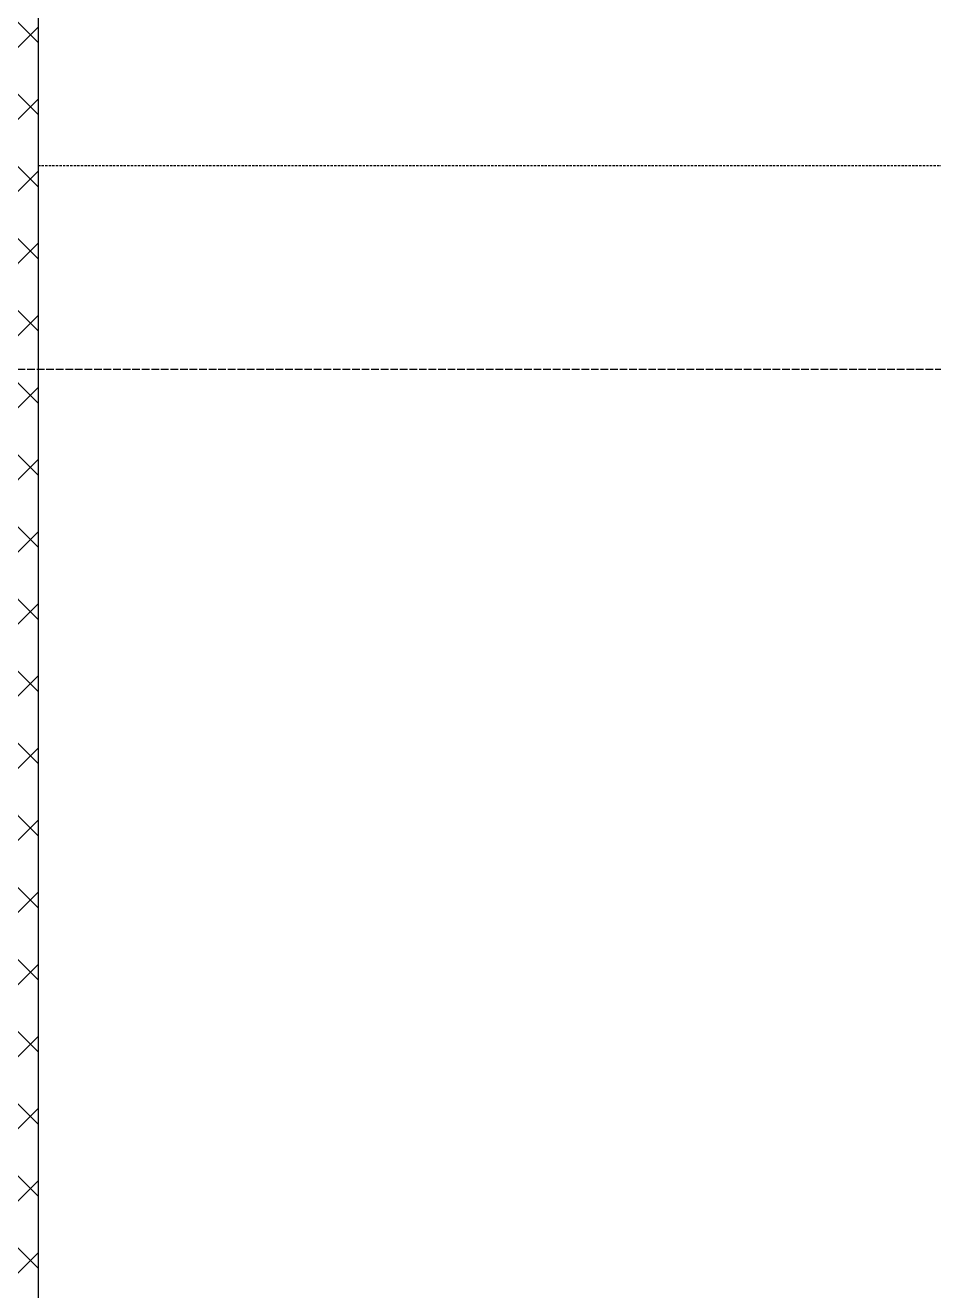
# Model space of a CAD drawing. Header units: millimetres. Extents: x 18456 to 179493, y -203649 to 469211.
# Drawn here: x 105639 to 106352, y 46388 to 47381 of the extents above; entities that cross this region are included whole.
import ezdxf

# ---------------------------------------------------------------- set-up
doc = ezdxf.new("R2010")
doc.units = ezdxf.units.MM
doc.linetypes.add('X-평면도(기본형)$0$HID', pattern=[2.8, 1.8, -1])
doc.linetypes.add('X-평면도(기본형)$0$HID2', pattern=[7.5, 6, -1.5])
for name, color, linetype, true_color in [('X-평면도(기본형)$0$40HAT', 9, 'Continuous', 0x808080), ('X-평면도(기본형)$0$AHID', 5, 'X-평면도(기본형)$0$HID', 0x0000ff), ('X-평면도(기본형)$0$DOOR', 4, 'Continuous', 0x00ffff), ('X-평면도(기본형)$0$UIS', 7, 'X-평면도(기본형)$0$HID2', 0x000000), ('X-평면도(기본형)$0$W2', 3, 'Continuous', 0x00ff00), ('X-평면도(기본형)$0$WID', 4, 'Continuous', 0x00ffff)]:
    doc.layers.add(name, color=color, linetype=linetype, true_color=true_color)

# ---------------------------------------------------------------- blocks, each defined once
blk = doc.blocks.new('X-평면도(기본형)$0$DW1500')
at = {"layer": 'X-평면도(기본형)$0$WID', "color": 1, "true_color": 0xff0000}
blk.add_line((750, 50), (750, -295), dxfattribs=at)
at = {"layer": 'X-평면도(기본형)$0$WID', "color": 8, "true_color": 0x808080}
for p, q in [((1455, 0), (45, 0)), ((766.52, -63), (1428.48, -63)), ((766.52, -63), (766.52, -67)), ((766.52, -67), (1428.48, -67)), ((1428.48, -63), (1428.48, -67)), ((71.52, -98), (733.48, -98)), ((71.52, -98), (71.52, -102)), ((733.48, -98), (733.48, -102)), ((71.52, -102), (733.48, -102)), ((766.52, -143), (1428.48, -143)), ((766.52, -143), (766.52, -147)), ((766.52, -147), (1428.48, -147)), ((1428.48, -143), (1428.48, -147)), ((71.52, -178), (733.48, -178)), ((71.52, -178), (71.52, -182)), ((733.48, -178), (733.48, -182)), ((71.52, -182), (733.48, -182)), ((45, -245), (1455, -245))]:
    blk.add_line(p, q, dxfattribs=at)
at = {"layer": 'X-평면도(기본형)$0$WID'}
for p, q in [((1425, -50), (770, -50)), ((730, -85), (75, -85)), ((1425, -80), (770, -80)), ((730, -115), (75, -115)), ((1425, -130), (770, -130)), ((730, -165), (75, -165)), ((1425, -160), (770, -160)), ((730, -195), (75, -195))]:
    blk.add_line(p, q, dxfattribs=at)
for points in [[(0, -245), (45, -245), (45, -200), (25, -200), (25, -160), (45, -160), (45, -120), (25, -120), (25, -80), (45, -80), (45, 0), (0, 0)], [(1500, 0), (1455, 0), (1455, -45), (1475, -45), (1475, -85), (1455, -85), (1455, -125), (1475, -125), (1475, -165), (1455, -165), (1455, -245), (1500, -245)], [(770, -80), (730, -80), (730, -50), (770, -50), (770, -60), (764.45, -61.78), (764.45, -68.22), (770, -70)], [(1425, -80), (1465, -80), (1465, -50), (1425, -50), (1425, -60), (1430.55, -61.78), (1430.55, -68.22), (1425, -70)], [(75, -115), (35, -115), (35, -85), (75, -85), (75, -95), (69.45, -96.78), (69.45, -103.22), (75, -105)], [(730, -115), (770, -115), (770, -85), (730, -85), (730, -95), (735.55, -96.78), (735.55, -103.22), (730, -105)], [(770, -160), (730, -160), (730, -130), (770, -130), (770, -140), (764.45, -141.78), (764.45, -148.22), (770, -150)], [(1425, -160), (1465, -160), (1465, -130), (1425, -130), (1425, -140), (1430.55, -141.78), (1430.55, -148.22), (1425, -150)], [(75, -195), (35, -195), (35, -165), (75, -165), (75, -175), (69.45, -176.78), (69.45, -183.22), (75, -185)], [(730, -195), (770, -195), (770, -165), (730, -165), (730, -175), (735.55, -176.78), (735.55, -183.22), (730, -185)]]:
    blk.add_lwpolyline(points, close=True, dxfattribs=at)
at = {"layer": 'X-평면도(기본형)$0$WID', "color": 8, "true_color": 0x808080}
for points in [[(770, -59.21), (772.75, -60.59), (773.27, -61.58), (773.82, -63)], [(1425, -59.21), (1422.25, -60.59), (1421.73, -61.58), (1421.18, -63)], [(770, -70.79), (772.75, -69.41), (773.27, -68.42), (773.82, -67)], [(1425, -70.79), (1422.25, -69.41), (1421.73, -68.42), (1421.18, -67)], [(75, -94.21), (77.75, -95.59), (78.27, -96.58), (78.82, -98)], [(730, -94.21), (727.25, -95.59), (726.73, -96.58), (726.18, -98)], [(75, -105.79), (77.75, -104.41), (78.27, -103.42), (78.82, -102)], [(730, -105.79), (727.25, -104.41), (726.73, -103.42), (726.18, -102)], [(770, -139.21), (772.75, -140.59), (773.27, -141.58), (773.82, -143)], [(770, -150.79), (772.75, -149.41), (773.27, -148.42), (773.82, -147)], [(1425, -139.21), (1422.25, -140.59), (1421.73, -141.58), (1421.18, -143)], [(1425, -150.79), (1422.25, -149.41), (1421.73, -148.42), (1421.18, -147)], [(75, -174.21), (77.75, -175.59), (78.27, -176.58), (78.82, -178)], [(730, -174.21), (727.25, -175.59), (726.73, -176.58), (726.18, -178)], [(75, -185.79), (77.75, -184.41), (78.27, -183.42), (78.82, -182)], [(730, -185.79), (727.25, -184.41), (726.73, -183.42), (726.18, -182)]]:
    blk.add_lwpolyline(points, dxfattribs=at)

msp = doc.modelspace()

# ---------------------------------------------------------------- hatches: boundary and pattern name
at = {"layer": 'X-평면도(기본형)$0$40HAT'}
h = msp.add_hatch(dxfattribs=at)
h.set_pattern_fill('H3', color=256, scale=40, style=0, pattern_type=2)
h.set_pattern_definition([(315, (-346622.983, -110113.196), (28.2842712, 28.2842712), []), (45, (-346622.983, -110113.196), (-28.2842712, 28.2842712), [])])
h.paths.add_polyline_path([(104208.63, 47291.08), (104208.63, 47381.08), (105538.63, 47381.08), (105538.63, 47431.08), (105648.63, 47431.08), (105648.63, 45201.08), (104968.63, 45201.08), (104968.63, 45321.08), (104308.63, 45321.08), (104308.63, 45411.08), (105538.63, 45411.08), (105538.63, 47291.08), (104208.63, 47291.08)], flags=0)

# ---------------------------------------------------------------- linework, layer by layer
at = {"layer": 'X-평면도(기본형)$0$AHID'}
msp.add_line((105648.63, 47271.08), (108368.63, 47271.08), dxfattribs=at)
at = {"layer": 'X-평면도(기본형)$0$UIS'}
msp.add_lwpolyline([(108368.63, 47111.08), (105538.63, 47111.08)], dxfattribs=at)
at = {"layer": 'X-평면도(기본형)$0$W2'}
msp.add_line((105648.63, 47431.08), (105648.63, 45201.08), dxfattribs=at)

# ---------------------------------------------------------------- block references
at = {"layer": 'X-평면도(기본형)$0$DOOR', "xscale": -1}
msp.add_blockref('X-평면도(기본형)$0$DW1500', (107758.63, 47656.08), dxfattribs=at)

doc.saveas('drawing.dxf')
